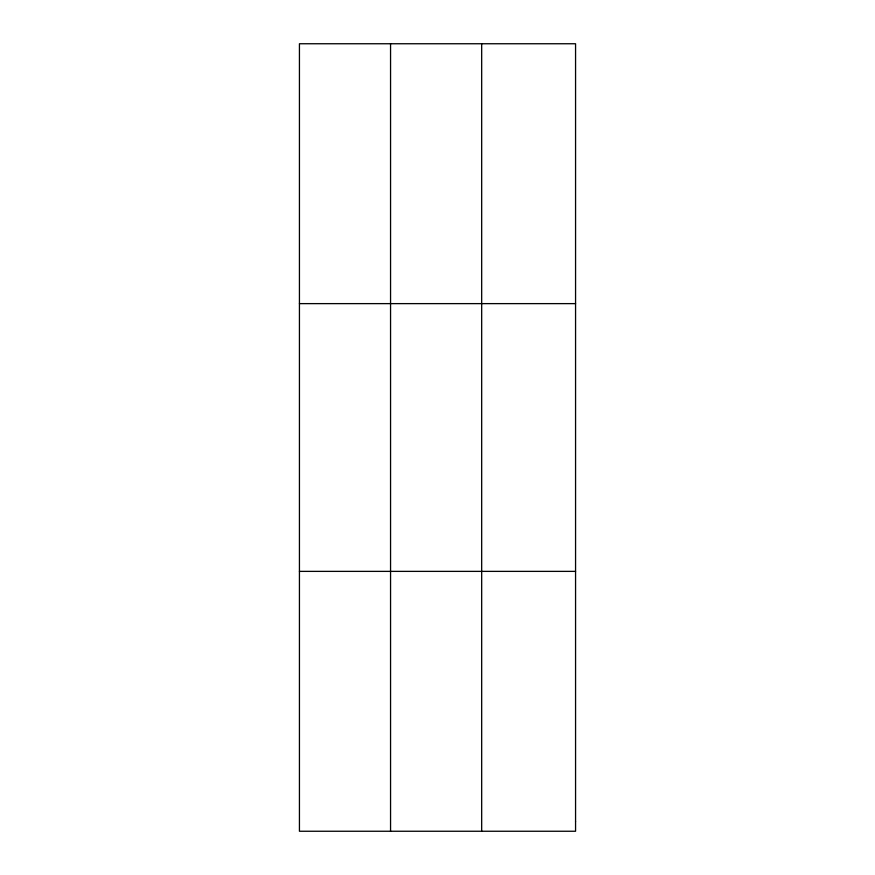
<?xml version="1.0" encoding="UTF-8"?>
<svg xmlns="http://www.w3.org/2000/svg" width="875" height="875" viewBox="0 0 875 875"><rect width="100%" height="100%" fill="white"/><g stroke="black" fill="none" stroke-linecap="round" stroke-linejoin="round"><path stroke-width="1.31" d="M390.556 831.25L390.556 43.75M481.677 831.25L481.677 43.75M299.436 303.625L575.564 303.625M299.436 571.375L575.564 571.375M575.564 821.625L575.564 831.25L299.436 831.25L299.436 43.75L575.564 43.75L575.564 821.625"/></g></svg>
